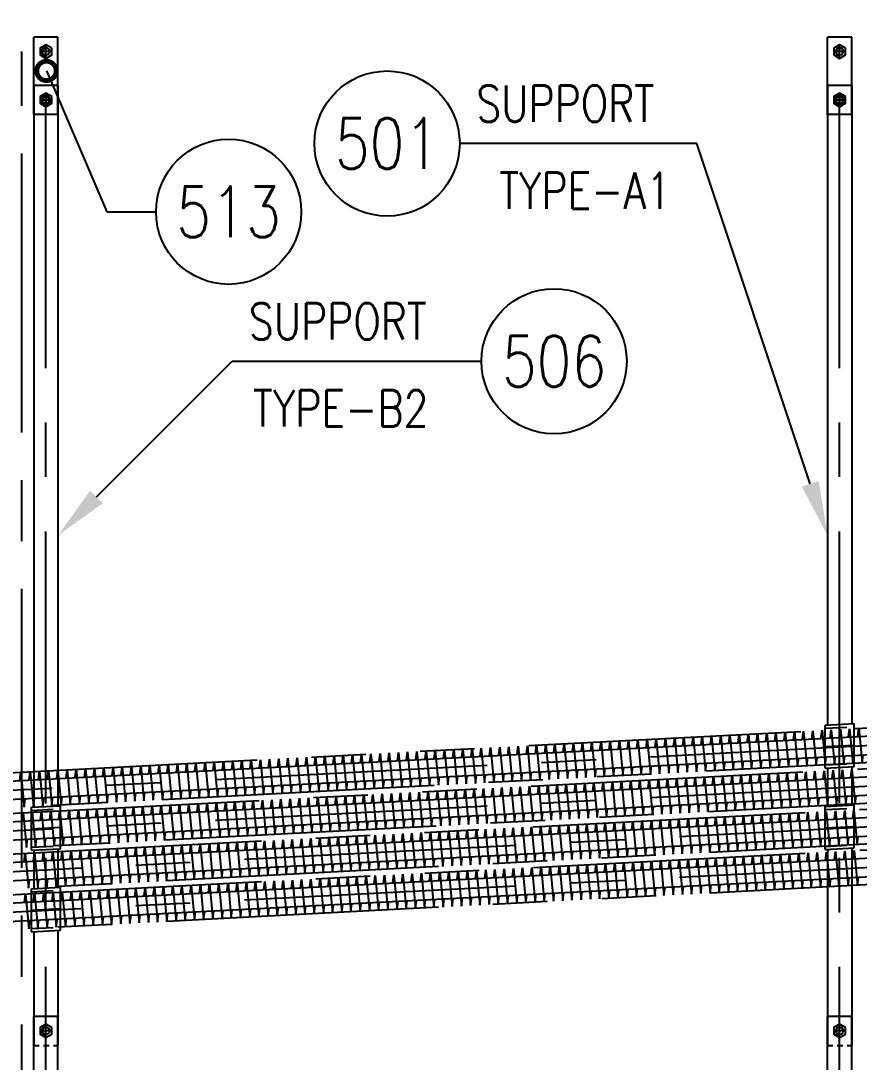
# Model space of a CAD drawing. Extents: x -4179 to 25200, y 0 to 17850.
# Drawn here: x 7975 to 9707, y 14489 to 16642 of the extents above; entities that cross this region are included whole.
import ezdxf
from ezdxf import colors
from ezdxf.entities.mleader import LeaderData, LeaderLine
from ezdxf.enums import TextEntityAlignment as Align
from ezdxf.math import Vec2, Vec3

# ---------------------------------------------------------------- set-up
doc = ezdxf.new("R2010")
doc.units = 0
doc.header["$LTSCALE"] = 450
doc.header["$MEASUREMENT"] = 0
for name, pattern in [('CEN1', [0.32, 0.12, -0.1, 0, -0.1]), ('CENTER', [2, 1.25, -0.25, 0.25, -0.25]), ('CENTSHORT', [0.22, 0.12, -0.05, 0, -0.05]), ('HIDSHORT', [0.18, 0.1, -0.08]), ('PHANTOM', [2.5, 1.25, -0.25, 0.25, -0.25, 0.25, -0.25])]:
    doc.linetypes.add(name, pattern=pattern)
for name, color, linetype in [('CEN', 1, 'CENTER'), ('DIM', 1, 'Continuous'), ('HID1', 8, 'PHANTOM'), ('TEXT', 4, 'Continuous'), ('Y', 2, 'HIDSHORT')]:
    doc.layers.add(name, color=color, linetype=linetype)
doc.styles.add('SIMP25', font='romans.shx', dxfattribs={"width": 0.8, "height": 75})
doc.styles.add('SIMP35', font='romans.shx', dxfattribs={"width": 0.8, "height": 105})
doc.styles.get("Standard").update_dxf_attribs({"font": 'ROMANS.SHX'})
doc.dimstyles.get("Standard").update_dxf_attribs({"dimscale": 500.1, "dimtxt": 75, "dimasz": 0.18, "dimexe": 0.18, "dimexo": 0.0625, "dimgap": 0.075, "dimtad": 1, "dimdec": 0, "dimrnd": 0.5, "dimzin": 0, "dimdsep": 46, "dimtxsty": 'SIMP25', "dimcen": 0.09, "dimadec": 0, "dimazin": 0, "dimtfac": 1, "dimtdec": 0, "dimtmove": 1, "dimatfit": 3, "dimfxl": 1, "dimtolj": 1, "dimtzin": 0, "dimarcsym": 0})

# ---------------------------------------------------------------- blocks, each defined once
blk = doc.blocks.new('*D21')
at = {"layer": 'Defpoints', "color": 0, "transparency": 16777216}
for p in [(1956.8, 16931.6), (1956.8, 16253.9), (11656.8, 16253.9)]:
    blk.add_point(p, dxfattribs=at)
at = {"layer": 'DIM', "color": 0, "lineweight": -2, "transparency": 16777216}
for p, q in [((1956.8, 16285.2), (1956.8, 17021.6)), ((11656.8, 16285.2), (11656.8, 17021.6)), ((11566.8, 16931.6), (2046.8, 16931.6))]:
    blk.add_line(p, q, dxfattribs=at)
at = {"layer": 'DIM', "color": 0, "transparency": 16777216}
for points in [[(2046.8, 16946.6), (2046.8, 16916.6), (1956.8, 16931.6)], [(11566.8, 16946.6), (11566.8, 16916.6), (11656.8, 16931.6)]]:
    blk.add_solid(points, dxfattribs=at)
at = {"layer": 'DIM', "color": 0, "transparency": 16777216, "insert": (6806.8, 17026.2), "char_height": 75, "attachment_point": 5, "style": 'SIMP25'}
blk.add_mtext('\\A1;9700 CASING O/S.(REF.)', dxfattribs=at)
blk = doc.blocks.new('cb0110')
at = {"color": 1, "linetype": 'CEN1'}
for p, q in [((-0.64, 0), (0.64, 0)), ((0, 0.64), (0, -0.64))]:
    blk.add_line(p, q, dxfattribs=at)
at = {"color": 0, "linetype": 'ByBlock'}
blk.add_circle((0, 0), 0.5, dxfattribs=at)
blk = doc.blocks.new('*D42')
at = {"layer": 'Defpoints', "color": 0, "transparency": 16777216}
for p in [(11416.8, 16696.9), (11416.8, 15760.1), (2028.8, 14683.9)]:
    blk.add_point(p, dxfattribs=at)
at = {"layer": 'DIM', "color": 0, "lineweight": -2, "transparency": 16777216}
for p, q in [((2028.8, 14715.2), (2028.8, 16786.9)), ((11416.8, 15791.4), (11416.8, 16786.9)), ((2118.8, 16696.9), (11326.8, 16696.9))]:
    blk.add_line(p, q, dxfattribs=at)
at = {"layer": 'DIM', "color": 0, "transparency": 16777216}
for points in [[(2118.8, 16711.9), (2118.8, 16681.9), (2028.8, 16696.9)], [(11326.8, 16711.9), (11326.8, 16681.9), (11416.8, 16696.9)]]:
    blk.add_solid(points, dxfattribs=at)
at = {"layer": 'DIM', "color": 0, "transparency": 16777216, "insert": (6722.8, 16771.9), "char_height": 75, "attachment_point": 5, "style": 'SIMP25'}
blk.add_mtext('\\A1;9388', dxfattribs=at)
blk = doc.blocks.new('CB0131')
at = {"color": 7}
blk.add_circle((5, 0), 5, dxfattribs=at)
at = {"color": 3, "style": 'SIMP35', "width": 0.8}
blk.add_attdef('P.NO.', text='', height=3.5, dxfattribs=at).set_placement((5, 0), align=Align.MIDDLE)
blk = doc.blocks.new('NUT-M16-F')
at = {"color": 1, "linetype": 'CENTSHORT'}
for p, q in [((14.2, 0), (-14.3, 0)), ((0, 12.7), (0, -13))]:
    blk.add_line(p, q, dxfattribs=at)
at = {"color": 0, "linetype": 'ByBlock'}
blk.add_lwpolyline([(-6.9, 12), (-13.9, 0), (-6.9, -12), (6.9, -12), (13.9, 0), (6.9, 12)], close=True, dxfattribs=at)
blk.add_circle((0, 0), 7.4, dxfattribs=at)
blk.add_arc((0, 0), 8, 90, 0, dxfattribs=at)
blk = doc.blocks.new('A-HANG_CLAMP-F')
at = {"color": 0, "linetype": 'ByBlock'}
for p, q in [((25, 30), (-25, 30)), ((-25, -130), (-25, 30)), ((25, -130), (25, 30)), ((25, -130), (-25, -130))]:
    blk.add_line(p, q, dxfattribs=at)
at = {"color": 0, "linetype": 'ByBlock', "rotation": 270}
for p in [(0, 0), (0, -100)]:
    blk.add_blockref('NUT-M16-F', p, dxfattribs=at)
blk = doc.blocks.new('_DotSmall')
at = {"color": 0, "linetype": 'ByBlock', "const_width": 0.5}
blk.add_lwpolyline([(-0.0625, 0, 1), (0.0625, 0, 1)], format="xyb", close=True, dxfattribs=at)

msp = doc.modelspace()

# ---------------------------------------------------------------- linework, layer by layer
for p, q in [((2084.7, 14762.9), (11191, 15240.2)), ((2086.7, 14724.8), (11193, 15202.1)), ((9636.9, 15186), (9696.8, 15189.2)), ((9636.9, 15097.1), (9636.9, 15186)), ((9696.8, 15100.3), (9696.8, 15189.2)), ((2084.7, 14678.9), (11303, 15162)), ((2086.7, 14640.8), (11305, 15124)), ((9636.9, 15097.1), (9696.8, 15100.3)), ((2144.7, 14597.9), (11415, 15083.8)), ((2146.7, 14559.8), (11417, 15045.7)), ((2144.7, 14513.9), (11527, 15005.6)), ((7996.9, 15016.1), (8056.8, 15019.2)), ((7996.9, 14927.2), (7996.9, 15016.1)), ((8056.8, 14930.3), (8056.8, 15019.2)), ((9636.9, 15017.9), (9696.8, 15021)), ((9636.9, 14929), (9636.9, 15017.9)), ((9696.8, 14932.1), (9696.8, 15021)), ((2146.7, 14475.8), (11529, 14967.6)), ((7996.9, 14927.2), (8056.8, 14930.3)), ((9636.9, 14929), (9696.8, 14932.1)), ((7996.9, 14847.9), (8056.8, 14851.1)), ((8056.8, 14762.2), (8056.8, 14851.1)), ((7996.9, 14759), (7996.9, 14847.9)), ((7996.9, 14759), (8056.8, 14762.2))]:
    msp.add_line(p, q)
at = {"color": 1, "linetype": 'HIDSHORT', "ltscale": 0.25}
for p, q in [((8001.8, 14523.9), (8051.8, 14523.9)), ((9641.8, 14523.9), (9691.8, 14523.9))]:
    msp.add_line(p, q, dxfattribs=at)
at = {"layer": 'CEN'}
for p, q in [((7976.8, 13090.9), (7976.8, 16604.7)), ((7976.8, 13104.9), (7976.8, 16537.3)), ((8026.8, 13223.9), (8026.8, 16516.3)), ((9666.8, 13223.9), (9666.8, 16523.3)), ((2085.7, 14743.8), (11192, 15221.1)), ((2085.7, 14659.8), (11304, 15143)), ((9636.9, 15141.6), (9696.8, 15144.7)), ((2145.7, 14578.8), (11416, 15064.7)), ((2145.7, 14494.8), (11528, 14986.6)), ((7996.9, 14971.6), (8056.8, 14974.8)), ((9636.9, 14973.4), (9696.8, 14976.6)), ((7996.9, 14803.5), (8056.8, 14806.6))]:
    msp.add_line(p, q, dxfattribs=at)
for points in [[(9590.3, 15156.2), (9592.4, 15173.3), (9599.1, 15101.5), (9601.3, 15118.6)], [(9609.3, 15157.2), (9611.4, 15174.3), (9618.2, 15102.5), (9620.3, 15119.6)], [(9628.3, 15158.2), (9630.4, 15175.3), (9637.2, 15103.5), (9639.3, 15120.6)], [(9647.3, 15159.2), (9649.4, 15176.3), (9656.2, 15104.5), (9658.3, 15121.6)], [(9666.4, 15160.2), (9668.5, 15177.3), (9675.2, 15105.5), (9677.3, 15122.6)], [(9685.4, 15161.2), (9687.5, 15178.3), (9694.3, 15106.5), (9696.4, 15123.6)], [(9704.4, 15162.2), (9706.5, 15179.3), (9713.3, 15107.5), (9715.4, 15124.6)], [(9171.7, 15134.3), (9173.9, 15151.4), (9180.6, 15079.6), (9182.7, 15096.7)], [(9190.8, 15135.3), (9192.9, 15152.4), (9199.6, 15080.6), (9201.8, 15097.7)], [(9209.8, 15136.3), (9211.9, 15153.4), (9218.7, 15081.6), (9220.8, 15098.7)], [(9228.8, 15137.3), (9230.9, 15154.4), (9237.7, 15082.5), (9239.8, 15099.7)], [(9247.8, 15138.3), (9249.9, 15155.4), (9256.7, 15083.5), (9258.8, 15100.7)], [(9266.9, 15139.3), (9269, 15156.4), (9275.7, 15084.5), (9277.8, 15101.7)], [(9285.9, 15140.3), (9288, 15157.4), (9294.8, 15085.5), (9296.9, 15102.7)], [(9304.9, 15141.2), (9307, 15158.4), (9313.8, 15086.5), (9315.9, 15103.7)], [(9323.9, 15142.2), (9326, 15159.4), (9332.8, 15087.5), (9334.9, 15104.7)], [(9343, 15143.2), (9345.1, 15160.4), (9351.8, 15088.5), (9353.9, 15105.7)], [(9362, 15144.2), (9364.1, 15161.4), (9370.9, 15089.5), (9373, 15106.7)], [(9381, 15145.2), (9383.1, 15162.4), (9389.9, 15090.5), (9392, 15107.7)], [(9400, 15146.2), (9402.1, 15163.4), (9408.9, 15091.5), (9411, 15108.7)], [(9419.1, 15147.2), (9421.2, 15164.4), (9427.9, 15092.5), (9430, 15109.7)], [(9438.1, 15148.2), (9440.2, 15165.4), (9447, 15093.5), (9449.1, 15110.7)], [(9457.1, 15149.2), (9459.2, 15166.4), (9466, 15094.5), (9468.1, 15111.6)], [(9476.1, 15150.2), (9478.2, 15167.4), (9485, 15095.5), (9487.1, 15112.6)], [(9495.2, 15151.2), (9497.3, 15168.4), (9504, 15096.5), (9506.1, 15113.6)], [(9514.2, 15152.2), (9516.3, 15169.3), (9523.1, 15097.5), (9525.2, 15114.6)], [(9533.2, 15153.2), (9535.3, 15170.3), (9542.1, 15098.5), (9544.2, 15115.6)], [(9552.2, 15154.2), (9554.3, 15171.3), (9561.1, 15099.5), (9563.2, 15116.6)], [(9571.2, 15155.2), (9573.4, 15172.3), (9580.1, 15100.5), (9582.2, 15117.6)], [(8772.2, 15113.3), (8774.3, 15130.5), (8781.1, 15058.6), (8783.2, 15075.8)], [(8791.3, 15114.3), (8793.4, 15131.5), (8800.1, 15059.6), (8802.2, 15076.8)], [(8810.3, 15115.3), (8812.4, 15132.5), (8819.2, 15060.6), (8821.3, 15077.7)], [(8829.3, 15116.3), (8831.4, 15133.5), (8838.2, 15061.6), (8840.3, 15078.7)], [(8848.3, 15117.3), (8850.4, 15134.5), (8857.2, 15062.6), (8859.3, 15079.7)], [(8867.4, 15118.3), (8869.5, 15135.5), (8876.2, 15063.6), (8878.3, 15080.7)], [(8886.4, 15119.3), (8888.5, 15136.4), (8895.3, 15064.6), (8897.4, 15081.7)], [(8905.4, 15120.3), (8907.5, 15137.4), (8914.3, 15065.6), (8916.4, 15082.7)], [(8924.4, 15121.3), (8926.5, 15138.4), (8933.3, 15066.6), (8935.4, 15083.7)], [(8943.5, 15122.3), (8945.6, 15139.4), (8952.3, 15067.6), (8954.4, 15084.7)], [(8962.5, 15123.3), (8964.6, 15140.4), (8971.4, 15068.6), (8973.5, 15085.7)], [(8981.5, 15124.3), (8983.6, 15141.4), (8990.4, 15069.6), (8992.5, 15086.7)], [(9000.5, 15125.3), (9002.6, 15142.4), (9009.4, 15070.6), (9011.5, 15087.7)], [(9019.6, 15126.3), (9021.7, 15143.4), (9028.4, 15071.6), (9030.5, 15088.7)], [(9038.6, 15127.3), (9040.7, 15144.4), (9047.5, 15072.6), (9049.6, 15089.7)], [(9057.6, 15128.3), (9059.7, 15145.4), (9066.5, 15073.6), (9068.6, 15090.7)], [(9076.6, 15129.3), (9078.7, 15146.4), (9085.5, 15074.6), (9087.6, 15091.7)], [(9095.6, 15130.3), (9097.8, 15147.4), (9104.5, 15075.6), (9106.6, 15092.7)], [(9114.7, 15131.3), (9116.8, 15148.4), (9123.5, 15076.6), (9125.7, 15093.7)], [(9133.7, 15132.3), (9135.8, 15149.4), (9142.6, 15077.6), (9144.7, 15094.7)], [(9152.7, 15133.3), (9154.8, 15150.4), (9161.6, 15078.6), (9163.7, 15095.7)], [(8353.7, 15091.4), (8355.8, 15108.5), (8362.6, 15036.7), (8364.7, 15053.8)], [(8372.7, 15092.4), (8374.8, 15109.5), (8381.6, 15037.7), (8383.7, 15054.8)], [(8391.8, 15093.4), (8393.9, 15110.5), (8400.6, 15038.7), (8402.7, 15055.8)], [(8410.8, 15094.4), (8412.9, 15111.5), (8419.7, 15039.7), (8421.8, 15056.8)], [(8429.8, 15095.4), (8431.9, 15112.5), (8438.7, 15040.7), (8440.8, 15057.8)], [(8448.8, 15096.4), (8450.9, 15113.5), (8457.7, 15041.7), (8459.8, 15058.8)], [(8467.9, 15097.4), (8470, 15114.5), (8476.7, 15042.7), (8478.8, 15059.8)], [(8486.9, 15098.4), (8489, 15115.5), (8495.8, 15043.7), (8497.9, 15060.8)], [(8505.9, 15099.4), (8508, 15116.5), (8514.8, 15044.7), (8516.9, 15061.8)], [(8524.9, 15100.4), (8527, 15117.5), (8533.8, 15045.7), (8535.9, 15062.8)], [(8544, 15101.4), (8546.1, 15118.5), (8552.8, 15046.7), (8554.9, 15063.8)], [(8563, 15102.4), (8565.1, 15119.5), (8571.9, 15047.7), (8574, 15064.8)], [(8582, 15103.4), (8584.1, 15120.5), (8590.9, 15048.7), (8593, 15065.8)], [(8601, 15104.4), (8603.1, 15121.5), (8609.9, 15049.6), (8612, 15066.8)], [(8620.1, 15105.4), (8622.2, 15122.5), (8628.9, 15050.6), (8631, 15067.8)], [(8639.1, 15106.4), (8641.2, 15123.5), (8648, 15051.6), (8650.1, 15068.8)], [(8658.1, 15107.3), (8660.2, 15124.5), (8667, 15052.6), (8669.1, 15069.8)], [(8677.1, 15108.3), (8679.2, 15125.5), (8686, 15053.6), (8688.1, 15070.8)], [(8696.1, 15109.3), (8698.3, 15126.5), (8705, 15054.6), (8707.1, 15071.8)], [(8715.2, 15110.3), (8717.3, 15127.5), (8724, 15055.6), (8726.2, 15072.8)], [(8734.2, 15111.3), (8736.3, 15128.5), (8743.1, 15056.6), (8745.2, 15073.8)], [(8753.2, 15112.3), (8755.3, 15129.5), (8762.1, 15057.6), (8764.2, 15074.8)], [(7973.2, 15071.5), (7975.3, 15088.6), (7982.1, 15016.7), (7984.2, 15033.9)], [(7992.3, 15072.5), (7994.4, 15089.6), (8001.1, 15017.7), (8003.2, 15034.9)], [(8011.3, 15073.5), (8013.4, 15090.6), (8020.2, 15018.7), (8022.3, 15035.9)], [(8030.3, 15074.4), (8032.4, 15091.6), (8039.2, 15019.7), (8041.3, 15036.9)], [(8049.3, 15075.4), (8051.4, 15092.6), (8058.2, 15020.7), (8060.3, 15037.9)], [(8068.4, 15076.4), (8070.5, 15093.6), (8077.2, 15021.7), (8079.3, 15038.9)], [(8087.4, 15077.4), (8089.5, 15094.6), (8096.3, 15022.7), (8098.4, 15039.9)], [(8106.4, 15078.4), (8108.5, 15095.6), (8115.3, 15023.7), (8117.4, 15040.9)], [(8125.4, 15079.4), (8127.5, 15096.6), (8134.3, 15024.7), (8136.4, 15041.9)], [(8144.5, 15080.4), (8146.6, 15097.6), (8153.3, 15025.7), (8155.4, 15042.9)], [(8163.5, 15081.4), (8165.6, 15098.6), (8172.4, 15026.7), (8174.5, 15043.9)], [(8182.5, 15082.4), (8184.6, 15099.6), (8191.4, 15027.7), (8193.5, 15044.8)], [(8201.5, 15083.4), (8203.6, 15100.6), (8210.4, 15028.7), (8212.5, 15045.8)], [(8220.6, 15084.4), (8222.7, 15101.6), (8229.4, 15029.7), (8231.5, 15046.8)], [(8239.6, 15085.4), (8241.7, 15102.5), (8248.4, 15030.7), (8250.6, 15047.8)], [(8258.6, 15086.4), (8260.7, 15103.5), (8267.5, 15031.7), (8269.6, 15048.8)], [(8277.6, 15087.4), (8279.7, 15104.5), (8286.5, 15032.7), (8288.6, 15049.8)], [(8296.6, 15088.4), (8298.8, 15105.5), (8305.5, 15033.7), (8307.6, 15050.8)], [(8315.7, 15089.4), (8317.8, 15106.5), (8324.5, 15034.7), (8326.7, 15051.8)], [(8334.7, 15090.4), (8336.8, 15107.5), (8343.6, 15035.7), (8345.7, 15052.8)], [(9556.6, 15070.4), (9558.7, 15087.6), (9565.5, 15015.7), (9567.6, 15032.9)], [(9575.6, 15071.4), (9577.7, 15088.6), (9584.5, 15016.7), (9586.6, 15033.9)], [(9594.7, 15072.4), (9596.8, 15089.6), (9603.5, 15017.7), (9605.6, 15034.9)], [(9613.7, 15073.4), (9615.8, 15090.6), (9622.6, 15018.7), (9624.7, 15035.9)], [(9632.7, 15074.4), (9634.8, 15091.6), (9641.6, 15019.7), (9643.7, 15036.9)], [(9651.7, 15075.4), (9653.8, 15092.6), (9660.6, 15020.7), (9662.7, 15037.8)], [(9670.8, 15076.4), (9672.9, 15093.6), (9679.6, 15021.7), (9681.7, 15038.8)], [(9689.8, 15077.4), (9691.9, 15094.6), (9698.7, 15022.7), (9700.8, 15039.8)], [(9138.1, 15048.5), (9140.2, 15065.6), (9147, 14993.8), (9149.1, 15010.9)], [(9157.1, 15049.5), (9159.2, 15066.6), (9166, 14994.8), (9168.1, 15011.9)], [(9176.1, 15050.5), (9178.2, 15067.6), (9185, 14995.8), (9187.1, 15012.9)], [(9195.2, 15051.5), (9197.3, 15068.6), (9204, 14996.8), (9206.1, 15013.9)], [(9214.2, 15052.5), (9216.3, 15069.6), (9223.1, 14997.8), (9225.2, 15014.9)], [(9233.2, 15053.5), (9235.3, 15070.6), (9242.1, 14998.8), (9244.2, 15015.9)], [(9252.2, 15054.5), (9254.3, 15071.6), (9261.1, 14999.8), (9263.2, 15016.9)], [(9271.3, 15055.5), (9273.4, 15072.6), (9280.1, 15000.8), (9282.2, 15017.9)], [(9290.3, 15056.5), (9292.4, 15073.6), (9299.2, 15001.8), (9301.3, 15018.9)], [(9309.3, 15057.5), (9311.4, 15074.6), (9318.2, 15002.8), (9320.3, 15019.9)], [(9328.3, 15058.5), (9330.4, 15075.6), (9337.2, 15003.8), (9339.3, 15020.9)], [(9347.4, 15059.5), (9349.5, 15076.6), (9356.2, 15004.8), (9358.3, 15021.9)], [(9366.4, 15060.5), (9368.5, 15077.6), (9375.2, 15005.8), (9377.4, 15022.9)], [(9385.4, 15061.5), (9387.5, 15078.6), (9394.3, 15006.8), (9396.4, 15023.9)], [(9404.4, 15062.5), (9406.5, 15079.6), (9413.3, 15007.8), (9415.4, 15024.9)], [(9423.4, 15063.5), (9425.6, 15080.6), (9432.3, 15008.7), (9434.4, 15025.9)], [(9442.5, 15064.5), (9444.6, 15081.6), (9451.3, 15009.7), (9453.5, 15026.9)], [(9461.5, 15065.5), (9463.6, 15082.6), (9470.4, 15010.7), (9472.5, 15027.9)], [(9480.5, 15066.5), (9482.6, 15083.6), (9489.4, 15011.7), (9491.5, 15028.9)], [(9499.5, 15067.4), (9501.6, 15084.6), (9508.4, 15012.7), (9510.5, 15029.9)], [(9518.6, 15068.4), (9520.7, 15085.6), (9527.4, 15013.7), (9529.5, 15030.9)], [(9537.6, 15069.4), (9539.7, 15086.6), (9546.5, 15014.7), (9548.6, 15031.9)], [(8719.6, 15026.6), (8721.7, 15043.7), (8728.4, 14971.9), (8730.5, 14989)], [(8738.6, 15027.6), (8740.7, 15044.7), (8747.5, 14972.9), (8749.6, 14990)], [(8757.6, 15028.6), (8759.7, 15045.7), (8766.5, 14973.9), (8768.6, 14991)], [(8776.6, 15029.6), (8778.7, 15046.7), (8785.5, 14974.9), (8787.6, 14992)], [(8795.7, 15030.6), (8797.8, 15047.7), (8804.5, 14975.8), (8806.6, 14993)], [(8814.7, 15031.6), (8816.8, 15048.7), (8823.6, 14976.8), (8825.7, 14994)], [(8833.7, 15032.6), (8835.8, 15049.7), (8842.6, 14977.8), (8844.7, 14995)], [(8852.7, 15033.6), (8854.8, 15050.7), (8861.6, 14978.8), (8863.7, 14996)], [(8871.8, 15034.5), (8873.9, 15051.7), (8880.6, 14979.8), (8882.7, 14997)], [(8890.8, 15035.5), (8892.9, 15052.7), (8899.7, 14980.8), (8901.8, 14998)], [(8909.8, 15036.5), (8911.9, 15053.7), (8918.7, 14981.8), (8920.8, 14999)], [(8928.8, 15037.5), (8930.9, 15054.7), (8937.7, 14982.8), (8939.8, 15000)], [(8947.8, 15038.5), (8950, 15055.7), (8956.7, 14983.8), (8958.8, 15001)], [(8966.9, 15039.5), (8969, 15056.7), (8975.7, 14984.8), (8977.9, 15002)], [(8985.9, 15040.5), (8988, 15057.7), (8994.8, 14985.8), (8996.9, 15003)], [(9004.9, 15041.5), (9007, 15058.7), (9013.8, 14986.8), (9015.9, 15003.9)], [(9023.9, 15042.5), (9026.1, 15059.7), (9032.8, 14987.8), (9034.9, 15004.9)], [(9043, 15043.5), (9045.1, 15060.7), (9051.8, 14988.8), (9053.9, 15005.9)], [(9062, 15044.5), (9064.1, 15061.7), (9070.9, 14989.8), (9073, 15006.9)], [(9081, 15045.5), (9083.1, 15062.6), (9089.9, 14990.8), (9092, 15007.9)], [(9100, 15046.5), (9102.1, 15063.6), (9108.9, 14991.8), (9111, 15008.9)], [(9119.1, 15047.5), (9121.2, 15064.6), (9127.9, 14992.8), (9130, 15009.9)], [(8320.1, 15005.6), (8322.2, 15022.8), (8328.9, 14950.9), (8331, 14968.1)], [(8339.1, 15006.6), (8341.2, 15023.8), (8348, 14951.9), (8350.1, 14969.1)], [(8358.1, 15007.6), (8360.2, 15024.8), (8367, 14952.9), (8369.1, 14970.1)], [(8377.1, 15008.6), (8379.2, 15025.8), (8386, 14953.9), (8388.1, 14971)], [(8396.2, 15009.6), (8398.3, 15026.8), (8405, 14954.9), (8407.1, 14972)], [(8415.2, 15010.6), (8417.3, 15027.8), (8424.1, 14955.9), (8426.2, 14973)], [(8434.2, 15011.6), (8436.3, 15028.7), (8443.1, 14956.9), (8445.2, 14974)], [(8453.2, 15012.6), (8455.3, 15029.7), (8462.1, 14957.9), (8464.2, 14975)], [(8472.3, 15013.6), (8474.4, 15030.7), (8481.1, 14958.9), (8483.2, 14976)], [(8491.3, 15014.6), (8493.4, 15031.7), (8500.2, 14959.9), (8502.3, 14977)], [(8510.3, 15015.6), (8512.4, 15032.7), (8519.2, 14960.9), (8521.3, 14978)], [(8529.3, 15016.6), (8531.4, 15033.7), (8538.2, 14961.9), (8540.3, 14979)], [(8548.3, 15017.6), (8550.5, 15034.7), (8557.2, 14962.9), (8559.3, 14980)], [(8567.4, 15018.6), (8569.5, 15035.7), (8576.2, 14963.9), (8578.4, 14981)], [(8586.4, 15019.6), (8588.5, 15036.7), (8595.3, 14964.9), (8597.4, 14982)], [(8605.4, 15020.6), (8607.5, 15037.7), (8614.3, 14965.9), (8616.4, 14983)], [(8624.4, 15021.6), (8626.5, 15038.7), (8633.3, 14966.9), (8635.4, 14984)], [(8643.5, 15022.6), (8645.6, 15039.7), (8652.3, 14967.9), (8654.4, 14985)], [(8662.5, 15023.6), (8664.6, 15040.7), (8671.4, 14968.9), (8673.5, 14986)], [(8681.5, 15024.6), (8683.6, 15041.7), (8690.4, 14969.9), (8692.5, 14987)], [(8700.5, 15025.6), (8702.6, 15042.7), (8709.4, 14970.9), (8711.5, 14988)], [(7977.6, 14987.7), (7979.7, 15004.8), (7986.5, 14933), (7988.6, 14950.1)], [(7996.7, 14988.7), (7998.8, 15005.8), (8005.5, 14934), (8007.6, 14951.1)], [(8015.7, 14989.7), (8017.8, 15006.8), (8024.6, 14935), (8026.7, 14952.1)], [(8034.7, 14990.7), (8036.8, 15007.8), (8043.6, 14936), (8045.7, 14953.1)], [(8053.7, 14991.7), (8055.8, 15008.8), (8062.6, 14937), (8064.7, 14954.1)], [(8072.7, 14992.7), (8074.9, 15009.8), (8081.6, 14938), (8083.7, 14955.1)], [(8091.8, 14993.7), (8093.9, 15010.8), (8100.6, 14939), (8102.8, 14956.1)], [(8110.8, 14994.7), (8112.9, 15011.8), (8119.7, 14940), (8121.8, 14957.1)], [(8129.8, 14995.7), (8131.9, 15012.8), (8138.7, 14941), (8140.8, 14958.1)], [(8148.8, 14996.7), (8151, 15013.8), (8157.7, 14942), (8159.8, 14959.1)], [(8167.9, 14997.7), (8170, 15014.8), (8176.7, 14942.9), (8178.9, 14960.1)], [(8186.9, 14998.7), (8189, 15015.8), (8195.8, 14943.9), (8197.9, 14961.1)], [(8205.9, 14999.7), (8208, 15016.8), (8214.8, 14944.9), (8216.9, 14962.1)], [(8224.9, 15000.6), (8227, 15017.8), (8233.8, 14945.9), (8235.9, 14963.1)], [(8244, 15001.6), (8246.1, 15018.8), (8252.8, 14946.9), (8254.9, 14964.1)], [(8263, 15002.6), (8265.1, 15019.8), (8271.9, 14947.9), (8274, 14965.1)], [(8282, 15003.6), (8284.1, 15020.8), (8290.9, 14948.9), (8293, 14966.1)], [(8301, 15004.6), (8303.1, 15021.8), (8309.9, 14949.9), (8312, 14967.1)], [(9503.9, 14983.5), (9506, 15000.7), (9512.8, 14928.8), (9514.9, 14946)], [(9523, 14984.5), (9525.1, 15001.7), (9531.8, 14929.8), (9533.9, 14947)], [(9542, 14985.5), (9544.1, 15002.7), (9550.9, 14930.8), (9553, 14948)], [(9561, 14986.5), (9563.1, 15003.7), (9569.9, 14931.8), (9572, 14948.9)], [(9580, 14987.5), (9582.1, 15004.7), (9588.9, 14932.8), (9591, 14949.9)], [(9599.1, 14988.5), (9601.2, 15005.7), (9607.9, 14933.8), (9610, 14950.9)], [(9618.1, 14989.5), (9620.2, 15006.6), (9627, 14934.8), (9629.1, 14951.9)], [(9637.1, 14990.5), (9639.2, 15007.6), (9646, 14935.8), (9648.1, 14952.9)], [(9656.1, 14991.5), (9658.2, 15008.6), (9665, 14936.8), (9667.1, 14953.9)], [(9675.2, 14992.5), (9677.3, 15009.6), (9684, 14937.8), (9686.1, 14954.9)], [(9694.2, 14993.5), (9696.3, 15010.6), (9703.1, 14938.8), (9705.2, 14955.9)], [(9104.4, 14962.6), (9106.5, 14979.7), (9113.3, 14907.9), (9115.4, 14925)], [(9123.5, 14963.6), (9125.6, 14980.7), (9132.3, 14908.9), (9134.4, 14926)], [(9142.5, 14964.6), (9144.6, 14981.7), (9151.4, 14909.9), (9153.5, 14927)], [(9161.5, 14965.6), (9163.6, 14982.7), (9170.4, 14910.9), (9172.5, 14928)], [(9180.5, 14966.6), (9182.6, 14983.7), (9189.4, 14911.9), (9191.5, 14929)], [(9199.6, 14967.6), (9201.7, 14984.7), (9208.4, 14912.9), (9210.5, 14930)], [(9218.6, 14968.6), (9220.7, 14985.7), (9227.5, 14913.9), (9229.6, 14931)], [(9237.6, 14969.6), (9239.7, 14986.7), (9246.5, 14914.9), (9248.6, 14932)], [(9256.6, 14970.6), (9258.7, 14987.7), (9265.5, 14915.9), (9267.6, 14933)], [(9275.7, 14971.6), (9277.8, 14988.7), (9284.5, 14916.9), (9286.6, 14934)], [(9294.7, 14972.6), (9296.8, 14989.7), (9303.6, 14917.9), (9305.7, 14935)], [(9313.7, 14973.6), (9315.8, 14990.7), (9322.6, 14918.9), (9324.7, 14936)], [(9332.7, 14974.6), (9334.8, 14991.7), (9341.6, 14919.9), (9343.7, 14937)], [(9351.7, 14975.6), (9353.9, 14992.7), (9360.6, 14920.8), (9362.7, 14938)], [(9370.8, 14976.6), (9372.9, 14993.7), (9379.6, 14921.8), (9381.8, 14939)], [(9389.8, 14977.6), (9391.9, 14994.7), (9398.7, 14922.8), (9400.8, 14940)], [(9408.8, 14978.5), (9410.9, 14995.7), (9417.7, 14923.8), (9419.8, 14941)], [(9427.8, 14979.5), (9429.9, 14996.7), (9436.7, 14924.8), (9438.8, 14942)], [(9446.9, 14980.5), (9449, 14997.7), (9455.7, 14925.8), (9457.8, 14943)], [(9465.9, 14981.5), (9468, 14998.7), (9474.8, 14926.8), (9476.9, 14944)], [(9484.9, 14982.5), (9487, 14999.7), (9493.8, 14927.8), (9495.9, 14945)], [(8685.9, 14940.7), (8688, 14957.8), (8694.8, 14886), (8696.9, 14903.1)], [(8704.9, 14941.7), (8707, 14958.8), (8713.8, 14886.9), (8715.9, 14904.1)], [(8724, 14942.7), (8726.1, 14959.8), (8732.8, 14887.9), (8734.9, 14905.1)], [(8743, 14943.7), (8745.1, 14960.8), (8751.9, 14888.9), (8754, 14906.1)], [(8762, 14944.7), (8764.1, 14961.8), (8770.9, 14889.9), (8773, 14907.1)], [(8781, 14945.6), (8783.1, 14962.8), (8789.9, 14890.9), (8792, 14908.1)], [(8800.1, 14946.6), (8802.2, 14963.8), (8808.9, 14891.9), (8811, 14909.1)], [(8819.1, 14947.6), (8821.2, 14964.8), (8828, 14892.9), (8830.1, 14910.1)], [(8838.1, 14948.6), (8840.2, 14965.8), (8847, 14893.9), (8849.1, 14911.1)], [(8857.1, 14949.6), (8859.2, 14966.8), (8866, 14894.9), (8868.1, 14912.1)], [(8876.2, 14950.6), (8878.3, 14967.8), (8885, 14895.9), (8887.1, 14913.1)], [(8895.2, 14951.6), (8897.3, 14968.8), (8904.1, 14896.9), (8906.2, 14914.1)], [(8914.2, 14952.6), (8916.3, 14969.8), (8923.1, 14897.9), (8925.2, 14915)], [(8933.2, 14953.6), (8935.3, 14970.8), (8942.1, 14898.9), (8944.2, 14916)], [(8952.2, 14954.6), (8954.4, 14971.8), (8961.1, 14899.9), (8963.2, 14917)], [(8971.3, 14955.6), (8973.4, 14972.8), (8980.1, 14900.9), (8982.3, 14918)], [(8990.3, 14956.6), (8992.4, 14973.7), (8999.2, 14901.9), (9001.3, 14919)], [(9009.3, 14957.6), (9011.4, 14974.7), (9018.2, 14902.9), (9020.3, 14920)], [(9028.3, 14958.6), (9030.4, 14975.7), (9037.2, 14903.9), (9039.3, 14921)], [(9047.4, 14959.6), (9049.5, 14976.7), (9056.2, 14904.9), (9058.3, 14922)], [(9066.4, 14960.6), (9068.5, 14977.7), (9075.3, 14905.9), (9077.4, 14923)], [(9085.4, 14961.6), (9087.5, 14978.7), (9094.3, 14906.9), (9096.4, 14924)], [(8286.4, 14919.7), (8288.5, 14936.9), (8295.3, 14865), (8297.4, 14882.1)], [(8305.4, 14920.7), (8307.5, 14937.9), (8314.3, 14866), (8316.4, 14883.1)], [(8324.5, 14921.7), (8326.6, 14938.9), (8333.3, 14867), (8335.4, 14884.1)], [(8343.5, 14922.7), (8345.6, 14939.9), (8352.4, 14868), (8354.5, 14885.1)], [(8362.5, 14923.7), (8364.6, 14940.8), (8371.4, 14869), (8373.5, 14886.1)], [(8381.5, 14924.7), (8383.6, 14941.8), (8390.4, 14870), (8392.5, 14887.1)], [(8400.6, 14925.7), (8402.7, 14942.8), (8409.4, 14871), (8411.5, 14888.1)], [(8419.6, 14926.7), (8421.7, 14943.8), (8428.5, 14872), (8430.6, 14889.1)], [(8438.6, 14927.7), (8440.7, 14944.8), (8447.5, 14873), (8449.6, 14890.1)], [(8457.6, 14928.7), (8459.7, 14945.8), (8466.5, 14874), (8468.6, 14891.1)], [(8476.6, 14929.7), (8478.8, 14946.8), (8485.5, 14875), (8487.6, 14892.1)], [(8495.7, 14930.7), (8497.8, 14947.8), (8504.5, 14876), (8506.7, 14893.1)], [(8514.7, 14931.7), (8516.8, 14948.8), (8523.6, 14877), (8525.7, 14894.1)], [(8533.7, 14932.7), (8535.8, 14949.8), (8542.6, 14878), (8544.7, 14895.1)], [(8552.7, 14933.7), (8554.9, 14950.8), (8561.6, 14879), (8563.7, 14896.1)], [(8571.8, 14934.7), (8573.9, 14951.8), (8580.6, 14880), (8582.8, 14897.1)], [(8590.8, 14935.7), (8592.9, 14952.8), (8599.7, 14881), (8601.8, 14898.1)], [(8609.8, 14936.7), (8611.9, 14953.8), (8618.7, 14882), (8620.8, 14899.1)], [(8628.8, 14937.7), (8630.9, 14954.8), (8637.7, 14883), (8639.8, 14900.1)], [(8647.9, 14938.7), (8650, 14955.8), (8656.7, 14884), (8658.8, 14901.1)], [(8666.9, 14939.7), (8669, 14956.8), (8675.8, 14885), (8677.9, 14902.1)], [(7982, 14903.8), (7984.1, 14920.9), (7990.9, 14849.1), (7993, 14866.2)], [(8001.1, 14904.8), (8003.2, 14921.9), (8009.9, 14850.1), (8012, 14867.2)], [(8020.1, 14905.8), (8022.2, 14922.9), (8029, 14851.1), (8031.1, 14868.2)], [(8039.1, 14906.8), (8041.2, 14923.9), (8048, 14852.1), (8050.1, 14869.2)], [(8058.1, 14907.8), (8060.2, 14924.9), (8067, 14853.1), (8069.1, 14870.2)], [(8077.1, 14908.8), (8079.3, 14925.9), (8086, 14854), (8088.1, 14871.2)], [(8096.2, 14909.8), (8098.3, 14926.9), (8105, 14855), (8107.2, 14872.2)], [(8115.2, 14910.8), (8117.3, 14927.9), (8124.1, 14856), (8126.2, 14873.2)], [(8134.2, 14911.7), (8136.3, 14928.9), (8143.1, 14857), (8145.2, 14874.2)], [(8153.2, 14912.7), (8155.3, 14929.9), (8162.1, 14858), (8164.2, 14875.2)], [(8172.3, 14913.7), (8174.4, 14930.9), (8181.1, 14859), (8183.2, 14876.2)], [(8191.3, 14914.7), (8193.4, 14931.9), (8200.2, 14860), (8202.3, 14877.2)], [(8210.3, 14915.7), (8212.4, 14932.9), (8219.2, 14861), (8221.3, 14878.2)], [(8229.3, 14916.7), (8231.4, 14933.9), (8238.2, 14862), (8240.3, 14879.2)], [(8248.4, 14917.7), (8250.5, 14934.9), (8257.2, 14863), (8259.3, 14880.2)], [(8267.4, 14918.7), (8269.5, 14935.9), (8276.3, 14864), (8278.4, 14881.2)], [(9466.3, 14897.6), (9468.4, 14914.7), (9475.2, 14842.8), (9477.3, 14860)], [(9485.3, 14898.6), (9487.4, 14915.7), (9494.2, 14843.8), (9496.3, 14861)], [(9504.3, 14899.6), (9506.4, 14916.7), (9513.2, 14844.8), (9515.3, 14862)], [(9523.4, 14900.6), (9525.5, 14917.7), (9532.2, 14845.8), (9534.3, 14863)], [(9542.4, 14901.5), (9544.5, 14918.7), (9551.3, 14846.8), (9553.4, 14864)], [(9561.4, 14902.5), (9563.5, 14919.7), (9570.3, 14847.8), (9572.4, 14865)], [(9580.4, 14903.5), (9582.5, 14920.7), (9589.3, 14848.8), (9591.4, 14866)], [(9599.5, 14904.5), (9601.6, 14921.7), (9608.3, 14849.8), (9610.4, 14867)], [(9618.5, 14905.5), (9620.6, 14922.7), (9627.4, 14850.8), (9629.5, 14868)], [(9637.5, 14906.5), (9639.6, 14923.7), (9646.4, 14851.8), (9648.5, 14869)], [(9656.5, 14907.5), (9658.6, 14924.7), (9665.4, 14852.8), (9667.5, 14870)], [(9675.5, 14908.5), (9677.7, 14925.7), (9684.4, 14853.8), (9686.5, 14871)], [(9694.6, 14909.5), (9696.7, 14926.7), (9703.4, 14854.8), (9705.6, 14871.9)], [(9066.8, 14876.6), (9068.9, 14893.8), (9075.7, 14821.9), (9077.8, 14839)], [(9085.8, 14877.6), (9087.9, 14894.8), (9094.7, 14822.9), (9096.8, 14840)], [(9104.8, 14878.6), (9106.9, 14895.8), (9113.7, 14823.9), (9115.8, 14841)], [(9123.9, 14879.6), (9126, 14896.7), (9132.7, 14824.9), (9134.8, 14842)], [(9142.9, 14880.6), (9145, 14897.7), (9151.8, 14825.9), (9153.9, 14843)], [(9161.9, 14881.6), (9164, 14898.7), (9170.8, 14826.9), (9172.9, 14844)], [(9180.9, 14882.6), (9183, 14899.7), (9189.8, 14827.9), (9191.9, 14845)], [(9200, 14883.6), (9202.1, 14900.7), (9208.8, 14828.9), (9210.9, 14846)], [(9219, 14884.6), (9221.1, 14901.7), (9227.9, 14829.9), (9230, 14847)], [(9238, 14885.6), (9240.1, 14902.7), (9246.9, 14830.9), (9249, 14848)], [(9257, 14886.6), (9259.1, 14903.7), (9265.9, 14831.9), (9268, 14849)], [(9276, 14887.6), (9278.2, 14904.7), (9284.9, 14832.9), (9287, 14850)], [(9295.1, 14888.6), (9297.2, 14905.7), (9303.9, 14833.9), (9306.1, 14851)], [(9314.1, 14889.6), (9316.2, 14906.7), (9323, 14834.9), (9325.1, 14852)], [(9333.1, 14890.6), (9335.2, 14907.7), (9342, 14835.9), (9344.1, 14853)], [(9352.1, 14891.6), (9354.2, 14908.7), (9361, 14836.9), (9363.1, 14854)], [(9371.2, 14892.6), (9373.3, 14909.7), (9380, 14837.9), (9382.1, 14855)], [(9390.2, 14893.6), (9392.3, 14910.7), (9399.1, 14838.9), (9401.2, 14856)], [(9409.2, 14894.6), (9411.3, 14911.7), (9418.1, 14839.9), (9420.2, 14857)], [(9428.2, 14895.6), (9430.3, 14912.7), (9437.1, 14840.9), (9439.2, 14858)], [(9447.3, 14896.6), (9449.4, 14913.7), (9456.1, 14841.9), (9458.2, 14859)], [(8648.3, 14854.7), (8650.4, 14871.8), (8657.1, 14800), (8659.2, 14817.1)], [(8667.3, 14855.7), (8669.4, 14872.8), (8676.2, 14801), (8678.3, 14818.1)], [(8686.3, 14856.7), (8688.4, 14873.8), (8695.2, 14802), (8697.3, 14819.1)], [(8705.3, 14857.7), (8707.4, 14874.8), (8714.2, 14803), (8716.3, 14820.1)], [(8724.4, 14858.7), (8726.5, 14875.8), (8733.2, 14804), (8735.3, 14821.1)], [(8743.4, 14859.7), (8745.5, 14876.8), (8752.3, 14805), (8754.4, 14822.1)], [(8762.4, 14860.7), (8764.5, 14877.8), (8771.3, 14806), (8773.4, 14823.1)], [(8781.4, 14861.7), (8783.5, 14878.8), (8790.3, 14807), (8792.4, 14824.1)], [(8800.5, 14862.7), (8802.6, 14879.8), (8809.3, 14808), (8811.4, 14825.1)], [(8819.5, 14863.7), (8821.6, 14880.8), (8828.4, 14809), (8830.5, 14826.1)], [(8838.5, 14864.7), (8840.6, 14881.8), (8847.4, 14809.9), (8849.5, 14827.1)], [(8857.5, 14865.7), (8859.6, 14882.8), (8866.4, 14810.9), (8868.5, 14828.1)], [(8876.5, 14866.7), (8878.7, 14883.8), (8885.4, 14811.9), (8887.5, 14829.1)], [(8895.6, 14867.7), (8897.7, 14884.8), (8904.4, 14812.9), (8906.6, 14830.1)], [(8914.6, 14868.6), (8916.7, 14885.8), (8923.5, 14813.9), (8925.6, 14831.1)], [(8933.6, 14869.6), (8935.7, 14886.8), (8942.5, 14814.9), (8944.6, 14832.1)], [(8952.6, 14870.6), (8954.7, 14887.8), (8961.5, 14815.9), (8963.6, 14833.1)], [(8971.7, 14871.6), (8973.8, 14888.8), (8980.5, 14816.9), (8982.6, 14834.1)], [(8990.7, 14872.6), (8992.8, 14889.8), (8999.6, 14817.9), (9001.7, 14835.1)], [(9009.7, 14873.6), (9011.8, 14890.8), (9018.6, 14818.9), (9020.7, 14836.1)], [(9028.7, 14874.6), (9030.8, 14891.8), (9037.6, 14819.9), (9039.7, 14837.1)], [(9047.8, 14875.6), (9049.9, 14892.8), (9056.6, 14820.9), (9058.7, 14838)], [(8248.8, 14833.8), (8250.9, 14850.9), (8257.6, 14779), (8259.7, 14796.2)], [(8267.8, 14834.7), (8269.9, 14851.9), (8276.7, 14780), (8278.8, 14797.2)], [(8286.8, 14835.7), (8288.9, 14852.9), (8295.7, 14781), (8297.8, 14798.2)], [(8305.8, 14836.7), (8307.9, 14853.9), (8314.7, 14782), (8316.8, 14799.2)], [(8324.9, 14837.7), (8327, 14854.9), (8333.7, 14783), (8335.8, 14800.2)], [(8343.9, 14838.7), (8346, 14855.9), (8352.8, 14784), (8354.9, 14801.2)], [(8362.9, 14839.7), (8365, 14856.9), (8371.8, 14785), (8373.9, 14802.2)], [(8381.9, 14840.7), (8384, 14857.9), (8390.8, 14786), (8392.9, 14803.2)], [(8400.9, 14841.7), (8403.1, 14858.9), (8409.8, 14787), (8411.9, 14804.2)], [(8420, 14842.7), (8422.1, 14859.9), (8428.8, 14788), (8431, 14805.1)], [(8439, 14843.7), (8441.1, 14860.9), (8447.9, 14789), (8450, 14806.1)], [(8458, 14844.7), (8460.1, 14861.9), (8466.9, 14790), (8469, 14807.1)], [(8477, 14845.7), (8479.2, 14862.9), (8485.9, 14791), (8488, 14808.1)], [(8496.1, 14846.7), (8498.2, 14863.8), (8504.9, 14792), (8507.1, 14809.1)], [(8515.1, 14847.7), (8517.2, 14864.8), (8524, 14793), (8526.1, 14810.1)], [(8534.1, 14848.7), (8536.2, 14865.8), (8543, 14794), (8545.1, 14811.1)], [(8553.1, 14849.7), (8555.2, 14866.8), (8562, 14795), (8564.1, 14812.1)], [(8572.2, 14850.7), (8574.3, 14867.8), (8581, 14796), (8583.1, 14813.1)], [(8591.2, 14851.7), (8593.3, 14868.8), (8600.1, 14797), (8602.2, 14814.1)], [(8610.2, 14852.7), (8612.3, 14869.8), (8619.1, 14798), (8621.2, 14815.1)], [(8629.2, 14853.7), (8631.3, 14870.8), (8638.1, 14799), (8640.2, 14816.1)], [(7982.4, 14819.8), (7984.5, 14836.9), (7991.3, 14765.1), (7993.4, 14782.2)], [(8001.4, 14820.8), (8003.6, 14837.9), (8010.3, 14766.1), (8012.4, 14783.2)], [(8020.5, 14821.8), (8022.6, 14838.9), (8029.3, 14767.1), (8031.5, 14784.2)], [(8039.5, 14822.8), (8041.6, 14839.9), (8048.4, 14768.1), (8050.5, 14785.2)], [(8058.5, 14823.8), (8060.6, 14840.9), (8067.4, 14769.1), (8069.5, 14786.2)], [(8077.5, 14824.8), (8079.6, 14841.9), (8086.4, 14770.1), (8088.5, 14787.2)], [(8096.6, 14825.8), (8098.7, 14842.9), (8105.4, 14771.1), (8107.5, 14788.2)], [(8115.6, 14826.8), (8117.7, 14843.9), (8124.5, 14772.1), (8126.6, 14789.2)], [(8134.6, 14827.8), (8136.7, 14844.9), (8143.5, 14773.1), (8145.6, 14790.2)], [(8153.6, 14828.8), (8155.7, 14845.9), (8162.5, 14774.1), (8164.6, 14791.2)], [(8172.7, 14829.8), (8174.8, 14846.9), (8181.5, 14775.1), (8183.6, 14792.2)], [(8191.7, 14830.8), (8193.8, 14847.9), (8200.6, 14776.1), (8202.7, 14793.2)], [(8210.7, 14831.8), (8212.8, 14848.9), (8219.6, 14777), (8221.7, 14794.2)], [(8229.7, 14832.8), (8231.8, 14849.9), (8238.6, 14778), (8240.7, 14795.2)]]:
    msp.add_lwpolyline(points, dxfattribs=at)
at = {"layer": 'HID1'}
for points in [[(2284.2, 14790.3), (11072.1, 15250.9), (11075.9, 15178.9), (2288, 14718.3)], [(2288.6, 14706.6), (11076.5, 15167.1), (11080.3, 15095.1), (2292.4, 14634.6)], [(2293, 14622.6), (11080.9, 15083.2), (11084.7, 15011.2), (2296.8, 14550.6)], [(2293.4, 14538.7), (11081.3, 14999.2), (11085.1, 14927.2), (2297.2, 14466.7)]]:
    msp.add_lwpolyline(points, close=True, dxfattribs=at)
at = {"layer": 'TEXT'}
for p, q in [((8001.8, 16507.9), (8001.8, 15016.3)), ((8051.8, 16507.9), (8001.8, 16507.9)), ((8051.8, 16507.9), (8051.8, 15018.9)), ((9641.8, 16507.9), (9641.8, 15186.3)), ((9691.8, 16507.9), (9641.8, 16507.9)), ((9691.8, 16507.9), (9691.8, 15188.9)), ((9641.8, 15097.4), (9641.8, 15018.1)), ((9691.8, 15100), (9691.8, 15020.8)), ((8001.8, 14927.4), (8001.8, 14848.2)), ((8051.8, 14930), (8051.8, 14850.8)), ((9641.8, 14929.2), (9641.8, 14523.9)), ((9691.8, 14931.9), (9691.8, 14523.9)), ((8001.8, 14759.3), (8001.8, 14523.9)), ((8051.8, 14761.9), (8051.8, 14523.9))]:
    msp.add_line(p, q, dxfattribs=at)
at = {"layer": 'Y'}
for p, q in [((9636.9, 15179.6), (9696.8, 15182.7)), ((9636.9, 15103.6), (9696.8, 15106.7)), ((7996.9, 15009.6), (8056.8, 15012.8)), ((9636.9, 15011.4), (9696.8, 15014.6)), ((7996.9, 14933.6), (8056.8, 14936.8)), ((9636.9, 14935.4), (9696.8, 14938.6)), ((7996.9, 14841.5), (8056.8, 14844.6)), ((7996.9, 14765.5), (8056.8, 14768.6))]:
    msp.add_line(p, q, dxfattribs=at)

# ---------------------------------------------------------------- block references
at = {"color": 0, "linetype": 'ByBlock'}
for p in [(8026.8, 16577.9), (9666.8, 16577.9), (8026.8, 14553.9), (9666.8, 14553.9)]:
    msp.add_blockref('A-HANG_CLAMP-F', p, dxfattribs=at)
at = {"xscale": 30, "yscale": 30, "zscale": 30}
for p, values in [((8581.8, 16387.9), {'P.NO.': '501'}), ((8254.4, 16246.9), {'P.NO.': '513'}), ((8926.8, 15937.9), {'P.NO.': '506'})]:
    msp.add_blockref('CB0131', p, dxfattribs=at).add_auto_attribs(values)
at = {"xscale": 18, "yscale": 18, "zscale": 18}
for p in [(8026.8, 16477.9), (9666.8, 16477.9)]:
    msp.add_blockref('cb0110', p, dxfattribs=at)

# ---------------------------------------------------------------- texts
at = {"style": 'SIMP25', "width": 0.8}
for s, p in [('SUPPORT', (8916.1, 16432.9)), ('TYPE-A1', (8963.3, 16252.9)), ('SUPPORT', (8446.1, 15982.9)), ('TYPE-B2', (8454.7, 15802.9))]:
    msp.add_text(s, height=75, dxfattribs=at).set_placement(p)

# ---------------------------------------------------------------- dimensions: what is measured, and where the dimension line sits
at = {"layer": 'DIM'}
dim = msp.add_linear_dim(base=(1956.8, 16931.6), p1=(11656.8, 16253.9), p2=(1956.8, 16253.9), angle=180, text='9700 CASING O/S.(REF.)', dimstyle='Standard', dxfattribs=at)
dim.commit()
dim.dimension.update_dxf_attribs({"geometry": '*D21', "text_midpoint": (6806.8, 17026.2)})
dim = msp.add_linear_dim(base=(11416.8, 16696.9), p1=(2028.8, 14683.9), p2=(11416.8, 15760.1), dimstyle='Standard', dxfattribs=at)
dim.commit()
dim.dimension.update_dxf_attribs({"geometry": '*D42', "text_midpoint": (6722.8, 16771.9)})

# ---------------------------------------------------------------- leaders
ml = msp.add_multileader_mtext('Standard', dxfattribs=at)
ml.set_content('', color=256)
ml.set_leader_properties()
ml.set_arrow_properties(name='DOTSMALL')
ml.build(insert=Vec2(0, 0))
ml.multileader.update_dxf_attribs({"dogleg_length": 0.36, "arrow_head_size": 80})
ctx = ml.context
ctx.base_point, ctx.char_height, ctx.arrow_head_size, ctx.landing_gap_size, ctx.plane_origin = Vec3(8254.8, 16246.9), 0.18, 80, 0.09, Vec3(2404.4, -1347.1)
notes = []
notes.append((ctx, [(0, (1, 1, 0), (8254.4, 16246.9), (1, 0), 0.36, [(0, [(8028, 16538), (8152.6, 16246.9)], 0, [])])]))
ctx.mtext.insert, ctx.mtext.flow_direction = Vec3(8254.8, 16247), 5
ml = msp.add_multileader_mtext('Standard', dxfattribs=at)
ml.set_content('', color=256)
ml.set_leader_properties()
ml.build(insert=Vec2(0, 0))
ml.multileader.update_dxf_attribs({"dogleg_length": 0.36, "arrow_head_size": 112.5})
ctx = ml.context
ctx.base_point, ctx.char_height, ctx.arrow_head_size, ctx.landing_gap_size, ctx.plane_origin = Vec3(8881.3, 16387.9), 0.18, 112.5, 0.09, Vec3(15860.8, -8491.1)
ctx.text_align_type = 2
notes.append((ctx, [(0, (1, 1, 0), (8881.8, 16387.9), (-1, 0), 0.36, [(0, [(9641.8, 15577.9), (9371.8, 16387.9)], 0, [])])]))
ctx.mtext.insert, ctx.mtext.alignment, ctx.mtext.flow_direction = Vec3(8881.4, 16388), 3, 5
ml = msp.add_multileader_mtext('Standard', dxfattribs=at)
ml.set_content('', color=256)
ml.set_leader_properties()
ml.build(insert=Vec2(0, 0))
ml.multileader.update_dxf_attribs({"dogleg_length": 0.36, "arrow_head_size": 112.5})
ctx = ml.context
ctx.base_point, ctx.char_height, ctx.arrow_head_size, ctx.landing_gap_size, ctx.plane_origin = Vec3(8927.2, 15937.9), 0.18, 112.5, 0.09, Vec3(15860.8, -8491.1)
ctx.text_align_type = 2
notes.append((ctx, [(0, (1, 1, 0), (8926.8, 15937.9), (1, 0), 0.36, [(0, [(8051.8, 15577.9), (8411.8, 15937.9)], 0, [])])]))
ctx.mtext.insert, ctx.mtext.alignment, ctx.mtext.flow_direction = Vec3(8927.3, 15938), 3, 5
for ctx, leaders in notes:
    for number, flags, end, landing, length, lines in leaders:
        leader = LeaderData()
        leader.index, (leader.has_last_leader_line, leader.has_dogleg_vector, leader.attachment_direction) = number, flags
        leader.last_leader_point, leader.dogleg_vector, leader.dogleg_length = Vec3(end), Vec3(landing), length
        for number, points, colour, breaks in lines:
            line = LeaderLine()
            line.index, line.vertices, line.color, line.breaks = number, Vec3.list(points), colors.encode_raw_color(colour), breaks
            leader.lines.append(line)
        ctx.leaders.append(leader)

doc.saveas('drawing.dxf')
